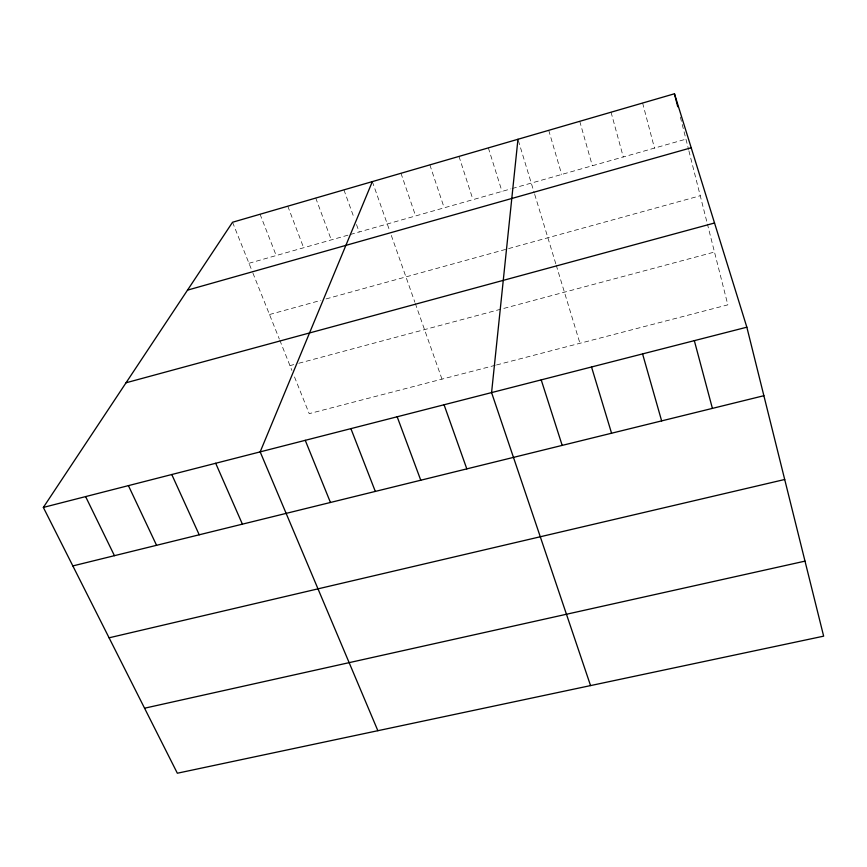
<?xml version="1.0" encoding="UTF-8"?>
<svg xmlns="http://www.w3.org/2000/svg" width="867" height="867" viewBox="0 0 867 867"><rect width="100%" height="100%" fill="white"/><g stroke="black" fill="none" stroke-linecap="round" stroke-linejoin="round"><path stroke-width="0.65" stroke-dasharray="4.33 3.25" d="M248.981 263.275L349.043 234.859M350.311 234.491L510.912 188.876M512.191 188.518L685.938 139.164M269.507 314.526L320.855 300.361M326.035 298.931L507.336 248.937M508.636 248.58L700.254 195.747M289.968 365.625L293.75 364.606M298.801 363.262L714.484 252.037M495.23 365.3L309.205 413.646L293.848 375.303M496.531 364.964L727.836 304.848L707.429 224.141M232.551 222.245L252.427 271.891M252.926 273.116L279.326 339.062M279.824 340.287L291.908 370.458M260.057 214.247L276.205 255.548M287.79 206.183L303.645 247.745M315.751 198.055L331.302 239.899M343.928 189.873L354.245 218.354M356.489 224.542L359.187 231.977M372.344 181.604L389.521 230.34M391.32 235.423L414.87 302.215M415.315 303.483L441.986 379.139M400.988 173.281L415.618 215.948M429.869 164.882L444.186 207.831M458.99 156.418L472.97 199.648M488.359 147.889L502.004 191.412M518.347 140.562L534.321 193.113M534.701 194.371L555.845 263.958M556.224 265.204L579.947 343.278M548.724 130.332L561.686 174.462M579.752 121.315L592.345 165.749M611.051 112.211L623.275 156.96M642.62 103.043L654.477 148.105M680.367 117.121L688.571 149.536M688.897 150.836L707.104 222.852"/><path stroke-width="1.3" d="M517.957 139.273L491.578 392.588L590.557 685.591M372.344 181.604L260.176 451.87L377.86 730.697M43.35 507.423L232.551 222.245L674.461 93.777L746.845 327.195L823.65 636.161L177.345 773.223L43.35 507.423L746.845 327.195M187.5 290.142L691.205 147.769M126.04 382.78L714.538 223.003M72.839 565.923L763.881 395.71M109.079 637.809L784.711 479.494M144.572 708.209L804.999 561.133M85.616 496.596L114.444 555.682M128.424 485.628L156.559 545.3M171.774 474.52L199.215 534.798M215.688 463.271L242.402 524.156M305.249 440.328L330.446 502.47M350.907 428.634L375.313 491.426M397.173 416.778L420.766 480.22M444.067 404.77L466.814 468.884M541.214 379.876L562.184 445.389M591.532 366.99L611.571 433.229M642.577 353.909L661.64 420.896M694.337 340.655L712.403 408.39M674.461 93.777L677.745 106.749"/></g></svg>
